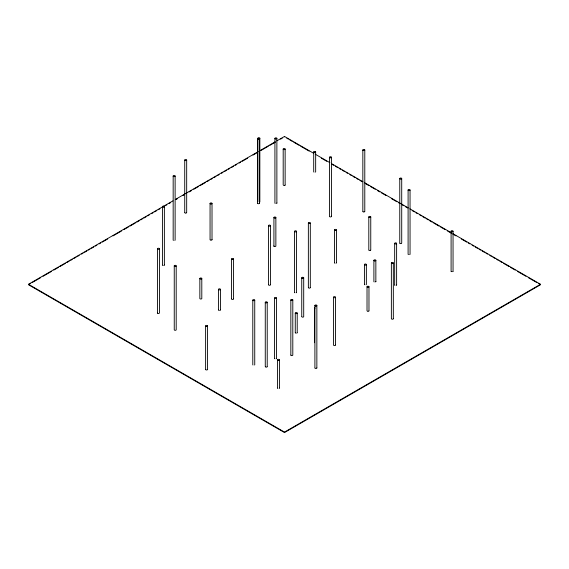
<?xml version="1.0" encoding="UTF-8"?>
<svg xmlns="http://www.w3.org/2000/svg" width="569" height="569" viewBox="0 0 569 569"><rect width="100%" height="100%" fill="white"/><g stroke="black" fill="none" stroke-linecap="round" stroke-linejoin="round"><path stroke-width="0.85" d="M452.896 233.667L540.55 284.28L540.55 284.72L284.5 432.554L28.45 284.72L28.45 284.28L173.004 200.821M175.316 199.484L258.354 151.539M259.898 150.657L275.275 141.773M276.811 140.884L284.5 136.446L313.718 153.317M29.218 284.28L30.754 283.39M32.298 282.501L40.755 277.622M43.059 276.285L51.516 271.406M53.827 270.076L58.436 267.409M59.973 266.52L65.357 263.411M66.893 262.529L69.205 261.192M70.741 260.303L72.277 259.421M73.814 258.532L76.125 257.202M77.661 256.313L79.198 255.424M81.502 254.094L83.046 253.205M84.582 252.316L86.886 250.986M88.423 250.097L89.966 249.208M91.502 248.319L93.807 246.989M95.343 246.1L96.886 245.211M99.191 243.881L100.727 242.991M102.264 242.102L107.648 239.001M113.032 235.893L121.489 231.007M123.793 229.677L128.409 227.01M129.945 226.121L135.33 223.02M136.866 222.13L139.177 220.793M140.714 219.911L142.25 219.022M143.786 218.133L146.098 216.803M147.634 215.914L149.17 215.025M151.475 213.695L153.018 212.806M154.555 211.917L156.859 210.587M158.395 209.698L159.932 208.809M165.316 205.701L166.852 204.819M169.164 203.482L170.7 202.592M176.084 199.491L177.62 198.602M183.005 195.494L184.541 194.605M189.157 191.938L191.461 190.608M193.766 189.278L198.382 186.611M199.918 185.729L205.302 182.621M206.839 181.731L209.143 180.401M210.686 179.512L212.223 178.623M213.759 177.734L216.064 176.404M217.607 175.515L219.143 174.626M221.448 173.296L222.984 172.407M224.527 171.518L226.832 170.188M228.368 169.299L229.904 168.41M231.448 167.528L233.752 166.191M235.289 165.309L236.825 164.42M239.136 163.083L240.673 162.201M242.209 161.312L247.593 158.203M252.977 155.095L257.586 152.428M260.666 150.657L268.355 146.219M269.891 145.33L275.275 142.222M280.652 139.113L282.196 138.224M28.45 284.28L284.5 432.106L540.55 284.28M315.254 154.206L329.864 162.642M331.407 163.531L362.93 181.731M364.466 182.613L408.293 207.92M409.836 208.809L451.352 232.778M286.804 138.224L288.348 139.113M289.884 140.002L292.189 141.332M293.725 142.222L299.109 145.33M300.645 146.219L309.102 151.098M321.407 158.203L326.791 161.312M332.175 164.42L333.711 165.309M335.248 166.191L337.552 167.528M339.096 168.41L340.632 169.299M342.168 170.188L344.473 171.518M346.016 172.407L347.552 173.296M349.857 174.626L351.393 175.515M352.936 176.404L355.241 177.734M356.777 178.623L358.314 179.512M359.857 180.401L362.161 181.731M365.234 183.51L369.082 185.729M370.618 186.611L375.234 189.278M377.539 190.608L379.843 191.938M381.386 192.827L385.995 195.494M391.38 198.602L396.764 201.711M398.3 202.592L399.836 203.482M402.148 204.819L403.684 205.701M405.22 206.59L407.525 207.92M412.141 210.587L414.445 211.917M415.982 212.806L417.525 213.695M419.83 215.025L421.366 215.914M422.902 216.803L425.214 218.133M426.75 219.022L428.286 219.911M429.823 220.793L432.134 222.13M433.67 223.02L439.055 226.121M440.591 227.01L445.207 229.677M447.511 231.007L451.352 233.226M452.896 234.115L455.968 235.893M461.352 239.001L466.736 242.102M468.273 242.991L469.809 243.881M472.114 245.211L473.657 246.1M475.193 246.989L477.498 248.319M479.034 249.208L480.577 250.097M482.114 250.986L484.418 252.316M485.954 253.205L487.498 254.094M489.802 255.424L491.339 256.313M492.875 257.202L495.186 258.532M496.723 259.421L498.259 260.303M499.795 261.192L502.107 262.529M503.643 263.411L509.027 266.52M510.564 267.409L515.173 270.076M517.484 271.406L525.941 276.285M528.245 277.622L536.702 282.501M538.246 283.39L539.782 284.28M453.045 231.284A0.974 0.562 0 0 1 451.502 231.683A0.974 0.562 0 0 1 451.672 230.715A0.974 0.562 0 0 1 453.045 231.284L453.052 271.221M451.096 231.227L451.096 271.221M410.05 190.117A0.974 0.562 0 0 1 408.506 190.515A0.974 0.562 0 0 1 408.677 189.541A0.974 0.562 0 0 1 410.05 190.117L410.057 254.165A0.974 0.562 0 0 1 409.63 254.628M408.101 190.06L408.101 254.165A0.974 0.562 0 0 0 408.521 254.628M401.714 178.63A0.974 0.562 0 0 1 400.171 179.029A0.974 0.562 0 0 1 400.341 178.054A0.974 0.562 0 0 1 401.714 178.63L401.721 243.048M399.765 178.574L399.765 243.048M396.614 243.454A0.974 0.562 0 0 1 395.071 243.852A0.974 0.562 0 0 1 395.249 242.878A0.974 0.562 0 0 1 396.614 243.454L396.621 284.941M394.666 243.39L394.666 284.941M393.328 262.985L393.328 318.697M391.372 262.985L391.372 318.697M375.853 260.36L375.853 281.541M373.897 260.36L373.897 281.541A0.974 0.562 0 0 0 374.182 281.94M370.76 216.96A0.974 0.562 0 0 1 369.295 217.45A0.974 0.562 0 0 1 369.295 216.469A0.974 0.562 0 0 1 370.76 216.96L370.76 249.933A0.974 0.562 0 0 1 370.739 250.047M368.975 286.762L368.975 310.788M368.804 216.96L368.804 249.933M367.019 286.762L367.019 310.788M366.365 264.613A0.974 0.562 0 0 1 364.821 265.012A0.974 0.562 0 0 1 364.999 264.044A0.974 0.562 0 0 1 366.365 264.613L366.372 284.379A0.974 0.562 0 0 1 366.087 284.777M364.786 150.024L364.786 211.405M364.423 264.557L364.423 284.379M362.837 150.024L362.837 211.405M336.45 229.947L336.45 262.743M335.468 297.246A0.974 0.562 0 0 1 333.925 297.644A0.974 0.562 0 0 1 334.095 296.677A0.974 0.562 0 0 1 335.468 297.246L335.468 345.013A0.974 0.562 0 0 0 335.454 344.899M334.501 229.947L334.501 262.743M333.519 297.189L333.519 345.013A0.974 0.562 0 0 0 334.302 345.568A0.974 0.562 0 0 0 335.347 345.291M331.464 157.272L331.464 216.362M329.508 157.272L329.508 216.362M316.855 305.517L316.855 367.887M315.66 151.98L315.66 171.71A0.974 0.562 0 0 1 315.375 172.108M314.899 305.517L314.899 367.887M314.572 308.192L314.572 342.723M313.704 151.98L313.704 171.71A0.974 0.562 0 0 0 313.988 172.108M310.311 223.084A0.974 0.562 0 0 1 308.768 223.482A0.974 0.562 0 0 1 308.939 222.507A0.974 0.562 0 0 1 310.311 223.084L310.318 287.58M308.362 223.027L308.362 287.58M303.704 277.821L303.704 316.584A0.974 0.562 0 0 1 302.971 317.132A0.974 0.562 0 0 1 301.869 316.862M301.748 277.821L301.748 316.584M297.217 313.114A0.974 0.562 0 0 1 295.752 313.597A0.974 0.562 0 0 1 295.752 312.623A0.974 0.562 0 0 1 297.217 313.114L297.217 332.659M296.513 231.341A0.974 0.562 0 0 1 295.048 231.825A0.974 0.562 0 0 1 295.048 230.85A0.974 0.562 0 0 1 296.513 231.341L296.513 292.366M295.261 313.114L295.261 332.659M294.557 231.341L294.557 292.366M292.8 299.991A0.974 0.562 0 0 1 291.335 300.475A0.974 0.562 0 0 1 291.335 299.5A0.974 0.562 0 0 1 292.8 299.991L292.8 355.049A0.974 0.562 0 0 1 291.918 355.611A0.974 0.562 0 0 1 290.851 355.106M290.844 299.991L290.844 355.049M285.14 149.106A0.974 0.562 0 0 1 283.675 149.59A0.974 0.562 0 0 1 283.675 148.616A0.974 0.562 0 0 1 285.14 149.106L285.14 184.911M284.5 136.446L284.5 136.894M284.5 432.106L284.5 432.554M283.191 149.106L283.191 184.911M279.415 359.893L279.415 387.994M277.459 359.893L277.459 387.994M276.875 138.381L276.875 203.033M276.506 298A0.974 0.562 0 0 1 275.04 298.49A0.974 0.562 0 0 1 275.04 297.516A0.974 0.562 0 0 1 276.506 298L276.506 358.356M275.865 217.557A0.974 0.562 0 0 1 274.4 218.041A0.974 0.562 0 0 1 274.4 217.066A0.974 0.562 0 0 1 275.865 217.557L275.865 245.986A0.974 0.562 0 0 1 275.09 246.541A0.974 0.562 0 0 1 274.038 246.256M274.919 138.381L274.919 203.033A0.974 0.562 0 0 0 275.211 203.439M274.55 298L274.55 358.356M273.917 217.557L273.917 245.986M270.453 225.63A0.974 0.562 0 0 1 268.988 226.113A0.974 0.562 0 0 1 268.988 225.139A0.974 0.562 0 0 1 270.453 225.63L270.453 284.72M268.497 225.63L268.497 284.72M267.224 302.331A0.974 0.562 0 0 1 265.759 302.822A0.974 0.562 0 0 1 265.759 301.847A0.974 0.562 0 0 1 267.224 302.331L267.224 366.585A0.974 0.562 0 0 1 267.202 366.706M265.268 302.331L265.268 366.585M259.841 138.288L259.841 201.775A0.974 0.562 0 0 1 259.421 202.237M259.457 138.879L259.457 203.154M257.885 138.288L257.885 201.775M257.501 138.879L257.501 203.154M254.741 300.162L254.741 364.679A0.974 0.562 0 0 1 254.571 364.999M252.792 300.162L252.792 364.679A0.974 0.562 0 0 0 252.963 364.999M233.518 258.987L233.518 298.86M231.562 258.987L231.562 298.86M220.438 289.358A0.974 0.562 0 0 1 218.973 289.841A0.974 0.562 0 0 1 218.973 288.867A0.974 0.562 0 0 1 220.438 289.358L220.438 309.87M218.482 289.358L218.482 309.87M212.017 203.446A0.974 0.562 0 0 1 210.551 203.937A0.974 0.562 0 0 1 210.551 202.962A0.974 0.562 0 0 1 212.017 203.446L212.017 239.663M210.061 203.446L210.061 239.663M207.564 325.959L207.564 369.409A0.974 0.562 0 0 1 207.521 369.58M205.615 325.959L205.615 369.409M201.796 278.582A0.974 0.562 0 0 1 200.252 278.981A0.974 0.562 0 0 1 200.43 278.006A0.974 0.562 0 0 1 201.796 278.582L201.803 298.469A0.974 0.562 0 0 1 201.12 299.01M199.847 278.526L199.847 298.469A0.974 0.562 0 0 0 200.53 299.01M186.675 160.145A0.974 0.562 0 0 1 185.131 160.543A0.974 0.562 0 0 1 185.309 159.569A0.974 0.562 0 0 1 186.675 160.145L186.682 212.543M184.726 160.088L184.726 212.543M176.198 265.936A0.974 0.562 0 0 1 174.655 266.335A0.974 0.562 0 0 1 174.825 265.367A0.974 0.562 0 0 1 176.198 265.936L176.205 329.743A0.974 0.562 0 0 1 175.224 330.305A0.974 0.562 0 0 1 174.249 329.743L174.249 265.879M175.124 176.084A0.974 0.562 0 0 1 173.659 176.575A0.974 0.562 0 0 1 173.659 175.593A0.974 0.562 0 0 1 175.124 176.084L175.124 239.997A0.974 0.562 0 0 1 174.839 240.395M173.168 176.084L173.168 239.997A0.974 0.562 0 0 0 173.46 240.395M164.377 206.661L164.377 264.955M162.428 206.661L162.428 264.955M159.498 248.802A0.974 0.562 0 0 1 158.033 249.286A0.974 0.562 0 0 1 158.033 248.312A0.974 0.562 0 0 1 159.498 248.802L159.498 312.922M157.542 248.802L157.542 312.922M270.375 284.941A0.974 0.562 0 0 1 269.429 285.282A0.974 0.562 0 0 1 268.547 284.891M267.103 366.863A0.974 0.562 0 0 1 265.439 366.905M276.868 202.977A0.974 0.562 0 0 1 276.591 203.439M273.938 246.1A0.974 0.562 0 0 1 273.917 245.929M375.832 281.42A0.974 0.562 0 0 1 375.568 281.94M401.437 243.447A0.974 0.562 0 0 1 399.843 243.269M212.009 239.606A0.974 0.562 0 0 1 211.376 240.189A0.974 0.562 0 0 1 210.231 239.983M316.848 367.944A0.974 0.562 0 0 1 316.172 368.42M315.575 368.42A0.974 0.562 0 0 1 315.02 368.157M296.463 292.537A0.974 0.562 0 0 1 296.221 292.772M294.842 292.772A0.974 0.562 0 0 1 294.635 292.594M310.233 287.8A0.974 0.562 0 0 1 309.294 288.142A0.974 0.562 0 0 1 308.412 287.75M370.639 250.211A0.974 0.562 0 0 1 368.975 250.253M393.243 318.917A0.974 0.562 0 0 1 391.721 319.131M220.359 310.091A0.974 0.562 0 0 1 219.847 310.382M219.072 310.382A0.974 0.562 0 0 1 218.532 310.041M259.436 203.268A0.974 0.562 0 0 1 259.336 203.425M259.172 203.553A0.974 0.562 0 0 1 257.579 203.375M258.063 138.608A0.974 0.562 0 0 1 258.39 137.79A0.974 0.562 0 0 1 259.763 138.068A0.974 0.562 0 0 1 259.158 138.822M233.432 299.088A0.974 0.562 0 0 1 232.493 299.429A0.974 0.562 0 0 1 231.611 299.031M368.897 311.015A0.974 0.562 0 0 1 367.311 311.186M297.132 332.886A0.974 0.562 0 0 1 296.712 333.149M295.766 333.149A0.974 0.562 0 0 1 295.304 332.829M364.743 211.576A0.974 0.562 0 0 1 364.011 211.96M363.612 211.96A0.974 0.562 0 0 1 362.915 211.632M164.377 265.012A0.974 0.562 0 0 1 163.879 265.446M162.926 265.446A0.974 0.562 0 0 1 162.549 265.225M207.393 369.729A0.974 0.562 0 0 1 206.255 369.935A0.974 0.562 0 0 1 205.615 369.352M314.92 308.626A0.974 0.562 0 0 1 314.92 307.758M364.708 284.777A0.974 0.562 0 0 1 364.437 284.265M186.639 212.714A0.974 0.562 0 0 1 185.907 213.098M185.508 213.098A0.974 0.562 0 0 1 184.811 212.763M331.414 216.192A0.974 0.562 0 0 1 330.952 216.86A0.974 0.562 0 0 1 329.736 216.725M396.572 285.112A0.974 0.562 0 0 1 396.337 285.339M394.95 285.339A0.974 0.562 0 0 1 394.751 285.161M279.365 388.165A0.974 0.562 0 0 1 279.187 388.35M277.686 388.35A0.974 0.562 0 0 1 277.544 388.214M336.371 262.963A0.974 0.562 0 0 1 336.101 263.177M334.849 263.177A0.974 0.562 0 0 1 334.544 262.914M285.097 185.081A0.974 0.562 0 0 1 284.969 185.231M284.792 185.345A0.974 0.562 0 0 1 283.611 185.373M159.071 313.391A0.974 0.562 0 0 1 157.89 313.355M157.713 313.242A0.974 0.562 0 0 1 157.585 313.092M453.002 271.392A0.974 0.562 0 0 1 452.625 271.683M451.523 271.683A0.974 0.562 0 0 1 451.139 271.392M276.484 358.47A0.974 0.562 0 0 1 276.221 358.755M274.834 358.755A0.974 0.562 0 0 1 274.628 358.577M275.325 138.836A0.974 0.562 0 0 0 276.868 138.438A0.974 0.562 0 0 0 275.503 137.869A0.974 0.562 0 0 0 275.325 138.836M374.302 260.822A0.974 0.562 0 0 0 375.846 260.424A0.974 0.562 0 0 0 374.48 259.848A0.974 0.562 0 0 0 374.302 260.822M302.153 278.277A0.974 0.562 0 0 0 303.697 277.878A0.974 0.562 0 0 0 302.324 277.309A0.974 0.562 0 0 0 302.153 278.277M315.304 305.973A0.974 0.562 0 0 0 316.848 305.574A0.974 0.562 0 0 0 315.475 304.998A0.974 0.562 0 0 0 315.304 305.973M391.778 263.44A0.974 0.562 0 0 0 393.321 263.042A0.974 0.562 0 0 0 391.949 262.473A0.974 0.562 0 0 0 391.778 263.44M257.906 139.334A0.974 0.562 0 0 0 259.45 138.936A0.974 0.562 0 0 0 258.077 138.367A0.974 0.562 0 0 0 257.906 139.334M314.109 152.435A0.974 0.562 0 0 0 315.653 152.037A0.974 0.562 0 0 0 314.28 151.461A0.974 0.562 0 0 0 314.109 152.435M231.967 259.443A0.974 0.562 0 0 0 233.51 259.044A0.974 0.562 0 0 0 232.138 258.475A0.974 0.562 0 0 0 231.967 259.443M367.425 287.217A0.974 0.562 0 0 0 368.968 286.819A0.974 0.562 0 0 0 367.602 286.25A0.974 0.562 0 0 0 367.425 287.217M363.235 150.479A0.974 0.562 0 0 0 364.786 150.081A0.974 0.562 0 0 0 363.413 149.512A0.974 0.562 0 0 0 363.235 150.479M162.826 207.116A0.974 0.562 0 0 0 164.377 206.718A0.974 0.562 0 0 0 163.004 206.142A0.974 0.562 0 0 0 162.826 207.116M206.014 326.421A0.974 0.562 0 0 0 207.564 326.023A0.974 0.562 0 0 0 206.191 325.447A0.974 0.562 0 0 0 206.014 326.421M329.913 157.727A0.974 0.562 0 0 0 331.457 157.328A0.974 0.562 0 0 0 330.084 156.752A0.974 0.562 0 0 0 329.913 157.727M277.864 360.348A0.974 0.562 0 0 0 279.407 359.949A0.974 0.562 0 0 0 278.042 359.38A0.974 0.562 0 0 0 277.864 360.348M334.906 230.402A0.974 0.562 0 0 0 336.45 230.004A0.974 0.562 0 0 0 335.077 229.428A0.974 0.562 0 0 0 334.906 230.402M253.191 300.617A0.974 0.562 0 0 0 254.741 300.219A0.974 0.562 0 0 0 253.369 299.65A0.974 0.562 0 0 0 253.191 300.617"/></g></svg>
